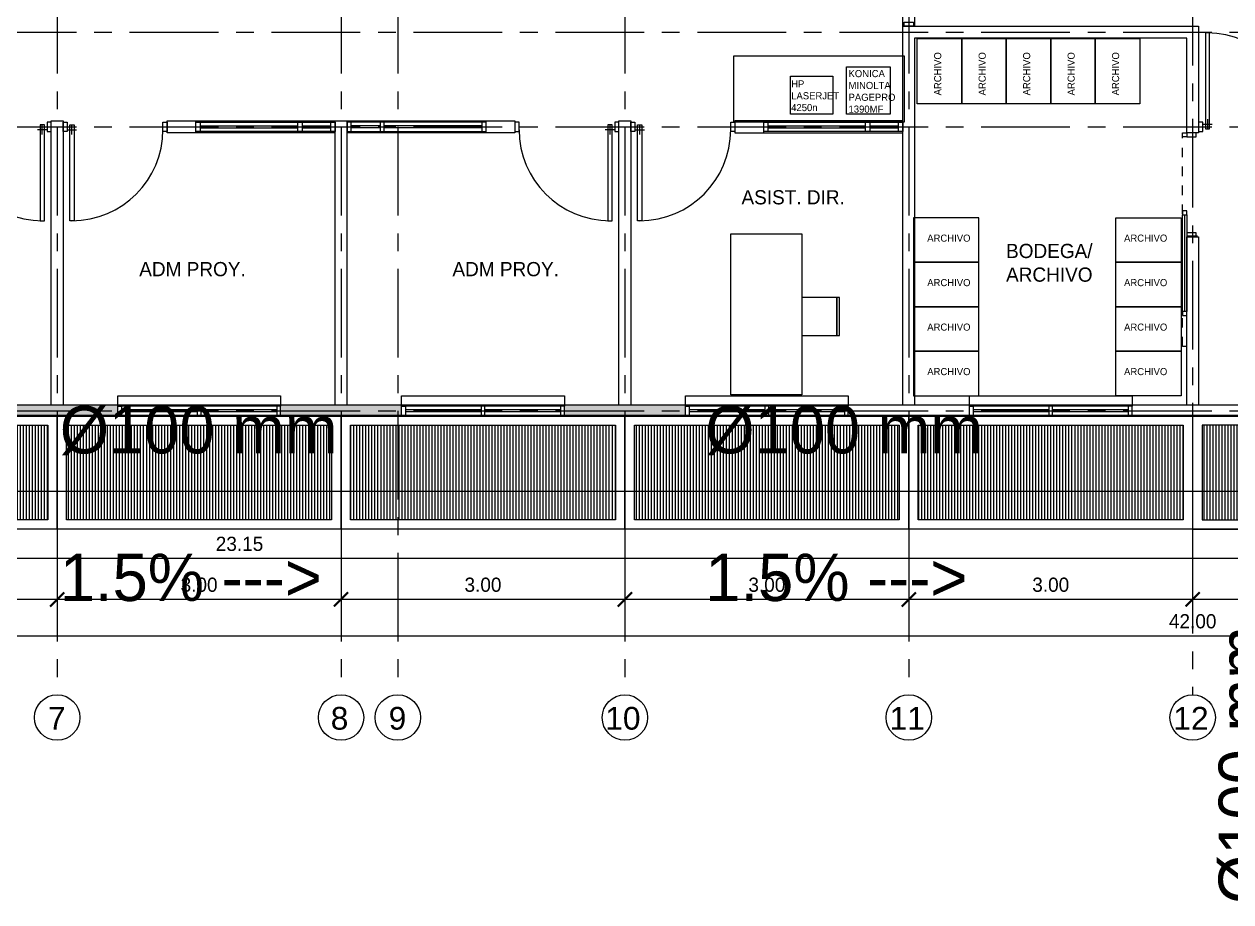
# Model space of a CAD drawing. Header units: millimetres. Extents: x 2 to 234, y 0 to 21.
# Drawn here: x 195.19 to 207.94, y 0.02 to 9.29 of the extents above; entities that cross this region are included whole.
import ezdxf

# ---------------------------------------------------------------- set-up
doc = ezdxf.new("R2010")
doc.units = ezdxf.units.MM
doc.header["$MEASUREMENT"] = 0
doc.header["$PDMODE"] = 3
doc.linetypes.add('CENTER', pattern=[2, 1.25, -0.25, 0.25, -0.25])
doc.linetypes.add('DASHED2', pattern=[0.375, 0.25, -0.125])
for name, color, linetype in [('A-COTAS', 252, 'Continuous'), ('A-EJES', 252, 'CENTER'), ('A-PLANTAS', 252, 'Continuous'), ('A-TEXTO', 252, 'Continuous')]:
    doc.layers.add(name, color=color, linetype=linetype)
doc.styles.add('EJES-ARQ$0$PL-EJES$0$R2', font='arial.ttf', dxfattribs={"height": 0.3})
doc.styles.add('T2-E75', font='GOTHIC.TTF', dxfattribs={"height": 0.15})
doc.styles.add('T8-E500', font='GOTHIC.TTF', dxfattribs={"height": 4})
doc.dimstyles.new('E75', dxfattribs={"dimtxt": 0.15, "dimasz": 0.15, "dimexe": 0.15, "dimexo": 0.075, "dimgap": 0.075, "dimtad": 1, "dimzin": 0, "dimdsep": 46, "dimtxsty": 'T2-E75', "dimblk": 'ARCHTICK', "dimcen": 0.15, "dimclrd": 252, "dimclre": 252, "dimclrt": 252, "dimadec": 0, "dimazin": 0, "dimtfac": 1, "dimtofl": 0, "dimtmove": 1, "dimatfit": 3, "dimfxl": 1, "dimtolj": 1, "dimtzin": 0, "dimarcsym": 0})
pattern_1 = [(90, (-3979.054977, -1923.915953), (-0.03175, 0), [])]

# ---------------------------------------------------------------- blocks, each defined once
blk = doc.blocks.new('A$C12CA0C20')
at = {"layer": 'A-PLANTAS'}
h = blk.add_hatch(dxfattribs=at)
h.set_pattern_fill('ANSI31', color=256, scale=0.01, angle=45)
h.set_pattern_definition(pattern_1)
h.paths.add_polyline_path([(22.15, 0.1), (22.15, 1.1), (19.35, 1.1), (19.35, 0.1)])
h.paths.add_polyline_path([(19.15, 0.1), (19.15, 1.1), (16.35, 1.1), (16.35, 0.1)])
h.paths.add_polyline_path([(16.15, 0.1), (16.15, 1.1), (13.35, 1.1), (13.35, 0.1)])
h.paths.add_polyline_path([(10.35, 1.1), (10.35, 0.1), (13.15, 0.1), (13.15, 1.1)])
h.paths.add_polyline_path([(7.35, 1.1), (7.35, 0.1), (10.15, 0.1), (10.15, 1.1)])
h.paths.add_polyline_path([(4.35, 1.1), (4.35, 0.1), (7.15, 0.1), (7.15, 1.1)])
h.paths.add_polyline_path([(1.3, 1.1), (1.3, 0.1), (4.15, 0.1), (4.15, 1.1)])
h.paths.add_polyline_path([(0.1, 0.1), (1.1, 0.1), (1.1, 1.1)])
h = blk.add_hatch(dxfattribs=at)
h.set_pattern_fill('ANSI31', color=256, scale=0.01, angle=45)
h.set_pattern_definition(pattern_1)
h.paths.add_polyline_path([(25.15, 0.1), (25.15, 1.1), (22.35, 1.1), (22.35, 0.1)])
h.paths.add_polyline_path([(28.15, 0.1), (28.15, 1.1), (25.35, 1.1), (25.35, 0.1)])
h.paths.add_polyline_path([(31.15, 0.1), (31.15, 1.1), (28.35, 1.1), (28.35, 0.1)])
h.paths.add_polyline_path([(31.35, 1.1), (31.35, 0.1), (34.15, 0.1), (34.15, 1.1)])
h.paths.add_polyline_path([(34.35, 1.1), (34.35, 0.1), (37.15, 0.1), (37.15, 1.1)])
h.paths.add_polyline_path([(37.35, 1.1), (37.35, 0.1), (40.15, 0.1), (40.15, 1.1)])
h.paths.add_polyline_path([(40.35, 1.1), (40.35, 0.1), (43.2, 0.1), (43.2, 1.1)])
h.paths.add_polyline_path([(43.4, 1.1), (43.4, 0.1), (44.4, 0.1)])
blk.add_lwpolyline([(0, 0), (0, 14.5), (44.5, 14.5), (44.5, 0), (0, 0)], dxfattribs=at)
for points in [[(1.2, 1.2), (1.2, 13.3), (43.3, 13.3), (43.3, 1.2)], [(10.25, 0), (7.25, 0), (7.25, 1.2), (10.25, 1.2)], [(13.25, 0), (10.25, 0), (10.25, 1.2), (13.25, 1.2)], [(16.25, 0), (13.25, 0), (13.25, 1.2), (16.25, 1.2)], [(19.25, 0), (16.25, 0), (16.25, 1.2), (19.25, 1.2)], [(22.25, 0), (19.25, 0), (19.25, 1.2), (22.25, 1.2)], [(22.25, 0), (25.25, 0), (25.25, 1.2), (22.25, 1.2)], [(10.15, 0.1), (7.35, 0.1), (7.35, 1.1), (10.15, 1.1)], [(13.15, 0.1), (10.35, 0.1), (10.35, 1.1), (13.15, 1.1)], [(16.15, 0.1), (13.35, 0.1), (13.35, 1.1), (16.15, 1.1)], [(19.15, 0.1), (16.35, 0.1), (16.35, 1.1), (19.15, 1.1)], [(22.15, 0.1), (19.35, 0.1), (19.35, 1.1), (22.15, 1.1)], [(22.35, 0.1), (25.15, 0.1), (25.15, 1.1), (22.35, 1.1)]]:
    blk.add_lwpolyline(points, close=True, dxfattribs=at)
blk = doc.blocks.new('_ArchTick')
at = {"color": 0, "linetype": 'ByBlock', "const_width": 0.15}
blk.add_lwpolyline([(-0.5, -0.5), (0.5, 0.5)], dxfattribs=at)
blk = doc.blocks.new('*D59')
at = {"layer": 'A-COTAS', "color": 252, "lineweight": -2, "transparency": 16777216}
for p, q in [((198.537, 5.081), (198.537, 3.064)), ((201.537, 5.081), (201.537, 3.064)), ((201.537, 3.214), (198.537, 3.214))]:
    blk.add_line(p, q, dxfattribs=at)
at = {"layer": 'Defpoints', "color": 0, "transparency": 16777216}
for p in [(198.537, 5.156), (201.537, 5.156), (198.537, 3.214)]:
    blk.add_point(p, dxfattribs=at)
at = {"layer": 'A-COTAS', "color": 252, "lineweight": -2, "transparency": 16777216, "xscale": 0.15, "yscale": 0.15, "zscale": 0.15, "rotation": 180}
blk.add_blockref('_ArchTick', (198.537, 3.214), dxfattribs=at)
at = {"layer": 'A-COTAS', "color": 252, "lineweight": -2, "transparency": 16777216, "xscale": 0.15, "yscale": 0.15, "zscale": 0.15}
blk.add_blockref('_ArchTick', (201.537, 3.214), dxfattribs=at)
at = {"layer": 'A-COTAS', "color": 252, "transparency": 16777216, "insert": (200.037, 3.368), "char_height": 0.15, "attachment_point": 5, "style": 'T2-E75'}
blk.add_mtext('\\A1;3.00', dxfattribs=at)
blk = doc.blocks.new('*D61')
at = {"layer": 'A-COTAS', "color": 252, "lineweight": -2, "transparency": 16777216}
for p, q in [((207.537, 5.081), (207.537, 3.064)), ((210.537, 5.081), (210.537, 3.064)), ((210.537, 3.214), (207.537, 3.214))]:
    blk.add_line(p, q, dxfattribs=at)
at = {"layer": 'Defpoints', "color": 0, "transparency": 16777216}
for p in [(207.537, 5.156), (210.537, 5.156), (207.537, 3.214)]:
    blk.add_point(p, dxfattribs=at)
at = {"layer": 'A-COTAS', "color": 252, "lineweight": -2, "transparency": 16777216, "xscale": 0.15, "yscale": 0.15, "zscale": 0.15, "rotation": 180}
blk.add_blockref('_ArchTick', (207.537, 3.214), dxfattribs=at)
at = {"layer": 'A-COTAS', "color": 252, "lineweight": -2, "transparency": 16777216, "xscale": 0.15, "yscale": 0.15, "zscale": 0.15}
blk.add_blockref('_ArchTick', (210.537, 3.214), dxfattribs=at)
at = {"layer": 'A-COTAS', "color": 252, "transparency": 16777216, "insert": (209.037, 3.368), "char_height": 0.15, "attachment_point": 5, "style": 'T2-E75'}
blk.add_mtext('\\A1;3.00', dxfattribs=at)
blk = doc.blocks.new('*D62')
at = {"layer": 'A-COTAS', "color": 252, "lineweight": -2, "transparency": 16777216}
for p, q in [((195.537, 5.081), (195.537, 3.064)), ((198.537, 5.081), (198.537, 3.064)), ((198.537, 3.214), (195.537, 3.214))]:
    blk.add_line(p, q, dxfattribs=at)
at = {"layer": 'Defpoints', "color": 0, "transparency": 16777216}
for p in [(195.537, 5.156), (198.537, 5.156), (195.537, 3.214)]:
    blk.add_point(p, dxfattribs=at)
at = {"layer": 'A-COTAS', "color": 252, "lineweight": -2, "transparency": 16777216, "xscale": 0.15, "yscale": 0.15, "zscale": 0.15, "rotation": 180}
blk.add_blockref('_ArchTick', (195.537, 3.214), dxfattribs=at)
at = {"layer": 'A-COTAS', "color": 252, "lineweight": -2, "transparency": 16777216, "xscale": 0.15, "yscale": 0.15, "zscale": 0.15}
blk.add_blockref('_ArchTick', (198.537, 3.214), dxfattribs=at)
at = {"layer": 'A-COTAS', "color": 252, "transparency": 16777216, "insert": (197.037, 3.368), "char_height": 0.15, "attachment_point": 5, "style": 'T2-E75'}
blk.add_mtext('\\A1;3.00', dxfattribs=at)
blk = doc.blocks.new('*D64')
at = {"layer": 'A-COTAS', "color": 252, "lineweight": -2, "transparency": 16777216}
for p, q in [((204.537, 5.081), (204.537, 3.064)), ((207.537, 5.081), (207.537, 3.064)), ((207.537, 3.214), (204.537, 3.214))]:
    blk.add_line(p, q, dxfattribs=at)
at = {"layer": 'Defpoints', "color": 0, "transparency": 16777216}
for p in [(204.537, 5.156), (207.537, 5.156), (204.537, 3.214)]:
    blk.add_point(p, dxfattribs=at)
at = {"layer": 'A-COTAS', "color": 252, "lineweight": -2, "transparency": 16777216, "xscale": 0.15, "yscale": 0.15, "zscale": 0.15, "rotation": 180}
blk.add_blockref('_ArchTick', (204.537, 3.214), dxfattribs=at)
at = {"layer": 'A-COTAS', "color": 252, "lineweight": -2, "transparency": 16777216, "xscale": 0.15, "yscale": 0.15, "zscale": 0.15}
blk.add_blockref('_ArchTick', (207.537, 3.214), dxfattribs=at)
at = {"layer": 'A-COTAS', "color": 252, "transparency": 16777216, "insert": (206.037, 3.368), "char_height": 0.15, "attachment_point": 5, "style": 'T2-E75'}
blk.add_mtext('\\A1;3.00', dxfattribs=at)
blk = doc.blocks.new('*D67')
at = {"layer": 'A-COTAS', "color": 252, "lineweight": -2, "transparency": 16777216}
for p, q in [((201.537, 5.081), (201.537, 3.064)), ((204.537, 5.081), (204.537, 3.064)), ((204.537, 3.214), (201.537, 3.214))]:
    blk.add_line(p, q, dxfattribs=at)
at = {"layer": 'Defpoints', "color": 0, "transparency": 16777216}
for p in [(201.537, 5.156), (204.537, 5.156), (201.537, 3.214)]:
    blk.add_point(p, dxfattribs=at)
at = {"layer": 'A-COTAS', "color": 252, "lineweight": -2, "transparency": 16777216, "xscale": 0.15, "yscale": 0.15, "zscale": 0.15, "rotation": 180}
blk.add_blockref('_ArchTick', (201.537, 3.214), dxfattribs=at)
at = {"layer": 'A-COTAS', "color": 252, "lineweight": -2, "transparency": 16777216, "xscale": 0.15, "yscale": 0.15, "zscale": 0.15}
blk.add_blockref('_ArchTick', (204.537, 3.214), dxfattribs=at)
at = {"layer": 'A-COTAS', "color": 252, "transparency": 16777216, "insert": (203.037, 3.368), "char_height": 0.15, "attachment_point": 5, "style": 'T2-E75'}
blk.add_mtext('\\A1;3.00', dxfattribs=at)
blk = doc.blocks.new('*D69')
at = {"layer": 'A-COTAS', "color": 252, "lineweight": -2, "transparency": 16777216}
for p, q in [((192.537, 5.081), (192.537, 3.064)), ((195.537, 5.081), (195.537, 3.064)), ((195.537, 3.214), (192.537, 3.214))]:
    blk.add_line(p, q, dxfattribs=at)
at = {"layer": 'Defpoints', "color": 0, "transparency": 16777216}
for p in [(192.537, 5.156), (195.537, 5.156), (192.537, 3.214)]:
    blk.add_point(p, dxfattribs=at)
at = {"layer": 'A-COTAS', "color": 252, "lineweight": -2, "transparency": 16777216, "xscale": 0.15, "yscale": 0.15, "zscale": 0.15, "rotation": 180}
blk.add_blockref('_ArchTick', (192.537, 3.214), dxfattribs=at)
at = {"layer": 'A-COTAS', "color": 252, "lineweight": -2, "transparency": 16777216, "xscale": 0.15, "yscale": 0.15, "zscale": 0.15}
blk.add_blockref('_ArchTick', (195.537, 3.214), dxfattribs=at)
at = {"layer": 'A-COTAS', "color": 252, "transparency": 16777216, "insert": (194.037, 3.368), "char_height": 0.15, "attachment_point": 5, "style": 'T2-E75'}
blk.add_mtext('\\A1;3.00', dxfattribs=at)
blk = doc.blocks.new('*D78')
at = {"layer": 'A-COTAS', "color": 252, "lineweight": -2, "transparency": 16777216}
for p, q in [((186.537, 3.055), (186.537, 2.679)), ((228.537, 3.055), (228.537, 2.679)), ((186.537, 2.829), (228.537, 2.829))]:
    blk.add_line(p, q, dxfattribs=at)
at = {"layer": 'Defpoints', "color": 0, "transparency": 16777216}
for p in [(186.537, 3.13), (228.537, 3.13), (228.537, 2.829)]:
    blk.add_point(p, dxfattribs=at)
at = {"layer": 'A-COTAS', "color": 252, "lineweight": -2, "transparency": 16777216, "xscale": 0.15, "yscale": 0.15, "zscale": 0.15, "rotation": 180}
blk.add_blockref('_ArchTick', (186.537, 2.829), dxfattribs=at)
at = {"layer": 'A-COTAS', "color": 252, "lineweight": -2, "transparency": 16777216, "xscale": 0.15, "yscale": 0.15, "zscale": 0.15}
blk.add_blockref('_ArchTick', (228.537, 2.829), dxfattribs=at)
at = {"layer": 'A-COTAS', "color": 252, "transparency": 16777216, "insert": (207.537, 2.982), "char_height": 0.15, "attachment_point": 5, "style": 'T2-E75'}
blk.add_mtext('\\A1;42.00', dxfattribs=at)
blk = doc.blocks.new('A$C25FA49E9')
at = {"layer": 'A-PLANTAS'}
for p, q in [((2.27, 0), (0.59, 0)), ((2.27, 0.1), (0.63, 0.1))]:
    blk.add_line(p, q, dxfattribs=at)
for points in [[(0.63, 0.1), (0.59, 0.1), (0.59, 0), (0.63, 0), (0.63, 0.1)], [(1.425, 0.06), (0.63, 0.06)], [(1.425, 0.04), (0.63, 0.04)], [(1.43, 0.1), (1.47, 0.1), (1.47, 0), (1.43, 0), (1.43, 0.1)], [(2.27, 0.06), (1.475, 0.06)], [(2.27, 0.04), (1.475, 0.04)], [(2.27, 0.1), (2.31, 0.1), (2.31, 0), (2.27, 0), (2.27, 0.1)]]:
    blk.add_lwpolyline(points, dxfattribs=at)
blk = doc.blocks.new('A$C684121B6')
at = {"layer": 'A-PLANTAS'}
for points in [[(0.013, 0), (0.057, 0), (0.057, 0.1), (0.013, 0.1)], [(0.362, 0), (0.406, 0), (0.406, 0.1), (0.362, 0.1)], [(1.439, 0), (1.483, 0), (1.483, 0.1), (1.439, 0.1)]]:
    blk.add_lwpolyline(points, close=True, dxfattribs=at)
for points in [[(0.362, 0.1), (0.057, 0.1)], [(0.362, 0.06), (0.057, 0.06)], [(0.362, 0.04), (0.057, 0.04)], [(1.439, 0.1), (0.406, 0.1)], [(1.439, 0.06), (0.406, 0.06)], [(1.439, 0.04), (0.406, 0.04)], [(0.057, 0), (0.362, 0)], [(0.406, 0), (1.439, 0)]]:
    blk.add_lwpolyline(points, dxfattribs=at)
blk = doc.blocks.new('*D97')
at = {"layer": 'A-COTAS', "color": 252, "lineweight": -2, "transparency": 16777216}
for p, q in [((185.891, 4.278), (185.891, 3.497)), ((209.036, 4.278), (209.036, 3.497)), ((209.036, 3.647), (185.891, 3.647))]:
    blk.add_line(p, q, dxfattribs=at)
at = {"layer": 'Defpoints', "color": 0, "transparency": 16777216}
for p in [(185.891, 4.353), (209.036, 4.353), (185.891, 3.647)]:
    blk.add_point(p, dxfattribs=at)
at = {"layer": 'A-COTAS', "color": 252, "lineweight": -2, "transparency": 16777216, "xscale": 0.15, "yscale": 0.15, "zscale": 0.15, "rotation": 180}
blk.add_blockref('_ArchTick', (185.891, 3.647), dxfattribs=at)
at = {"layer": 'A-COTAS', "color": 252, "lineweight": -2, "transparency": 16777216, "xscale": 0.15, "yscale": 0.15, "zscale": 0.15}
blk.add_blockref('_ArchTick', (209.036, 3.647), dxfattribs=at)
at = {"layer": 'A-COTAS', "color": 252, "transparency": 16777216, "insert": (197.464, 3.8), "char_height": 0.15, "attachment_point": 5, "style": 'T2-E75'}
blk.add_mtext('\\A1;23.15', dxfattribs=at)

msp = doc.modelspace()

# ---------------------------------------------------------------- hatches: boundary and pattern name
at = {"layer": 'A-PLANTAS'}
h = msp.add_hatch(color=256, dxfattribs=at)
h.dxf.hatch_style = 1
h.paths.add_polyline_path([(186.597, 8.269), (186.477, 8.269), (186.477, 5.146), (187.177, 5.146), (187.177, 5.266), (186.597, 5.266)])
h.paths.add_polyline_path([(190.177, 5.266), (188.897, 5.266), (188.897, 5.146), (190.177, 5.146)])
h.paths.add_polyline_path([(193.177, 5.266), (191.897, 5.266), (191.897, 5.146), (193.177, 5.146)])
h.paths.add_polyline_path([(196.177, 5.266), (194.897, 5.266), (194.897, 5.146), (196.177, 5.146)])
h.paths.add_polyline_path([(199.177, 5.266), (197.897, 5.266), (197.897, 5.146), (199.177, 5.146)])
h.paths.add_polyline_path([(202.177, 5.266), (200.897, 5.266), (200.897, 5.146), (202.177, 5.146)])

# ---------------------------------------------------------------- linework, layer by layer
at = {"layer": 'A-COTAS', "color": 3}
msp.add_line((209.036, 4.353), (185.891, 4.353), dxfattribs=at)
at = {"layer": 'A-EJES', "ltscale": 0.75}
for p, q in [((195.537, 20.206), (195.537, 2.206)), ((198.537, 20.206), (198.537, 2.206)), ((199.137, 20.206), (199.137, 2.206)), ((201.537, 20.206), (201.537, 2.206)), ((204.537, 20.206), (204.537, 2.206)), ((207.537, 14.29), (207.537, 2.206)), ((182.803, 9.206), (233.519, 9.206)), ((182.803, 8.206), (233.519, 8.206)), ((182.803, 5.206), (233.519, 5.206))]:
    msp.add_line(p, q, dxfattribs=at)
at = {"layer": 'A-EJES', "linetype": 'Continuous', "ltscale": 0.75}
for centre in [(195.537, 1.966), (198.537, 1.966), (199.137, 1.966), (201.537, 1.966), (204.537, 1.966), (207.537, 1.966)]:
    msp.add_circle(centre, 0.24, dxfattribs=at)
at = {"layer": 'A-PLANTAS', "linetype": 'Continuous'}
for p, q in [((195.43, 8.176), (195.33, 8.176)), ((195.38, 8.126), (195.38, 8.226)), ((195.643, 8.176), (195.743, 8.176)), ((195.693, 8.126), (195.693, 8.226)), ((201.43, 8.176), (201.33, 8.176)), ((201.38, 8.126), (201.38, 8.226)), ((201.643, 8.176), (201.743, 8.176)), ((201.693, 8.126), (201.693, 8.226)), ((207.643, 8.236), (207.743, 8.236)), ((207.693, 8.286), (207.693, 8.186))]:
    msp.add_line(p, q, dxfattribs=at)
at = {"layer": 'A-PLANTAS'}
msp.add_line((207.452, 7.275), (207.452, 6.256), dxfattribs=at)
for points in [[(204.474, 5.266), (204.474, 10.046), (204.599, 10.046), (204.599, 9.269)], [(204.474, 9.144), (204.474, 9.269), (207.474, 9.269)], [(207.474, 9.269), (207.599, 9.269), (207.599, 8.144), (207.474, 8.144), (207.474, 9.144)], [(207.474, 9.144), (204.599, 9.144)], [(204.599, 9.144), (204.599, 5.266)], [(210.599, 5.146), (186.477, 5.146), (186.477, 8.269)], [(210.599, 5.266), (186.597, 5.266), (186.597, 8.269)], [(195.474, 5.266), (195.474, 8.269), (195.599, 8.269), (195.599, 5.266)], [(198.474, 8.144), (196.699, 8.144), (196.699, 8.269), (200.374, 8.269), (200.374, 8.144), (198.599, 8.144)], [(197.004, 8.144), (197.004, 8.269)], [(197.004, 8.144), (197.004, 8.269)], [(198.474, 5.266), (198.474, 8.269), (198.599, 8.269), (198.599, 5.266)], [(200.069, 8.144), (200.069, 8.269)], [(201.474, 5.266), (201.474, 8.269), (201.599, 8.269), (201.599, 5.266)], [(203.004, 8.144), (203.004, 8.269)], [(207.474, 5.266), (207.474, 7.044), (207.599, 7.044), (207.599, 5.266)], [(207.487, 7.056), (207.587, 7.056)], [(196.177, 5.266), (196.177, 5.366), (197.897, 5.366), (197.897, 5.256)], [(199.177, 5.266), (199.177, 5.366), (200.897, 5.366), (200.897, 5.256)], [(202.177, 5.266), (202.177, 5.366), (203.897, 5.366), (203.897, 5.256)], [(205.177, 5.266), (205.177, 5.366), (206.897, 5.366), (206.897, 5.256)], [(196.177, 5.146), (196.177, 5.266)], [(197.897, 5.146), (197.897, 5.266)], [(199.177, 5.146), (199.177, 5.266)], [(200.897, 5.146), (200.897, 5.266)], [(202.177, 5.146), (202.177, 5.266)], [(203.897, 5.146), (203.897, 5.266)], [(205.177, 5.146), (205.177, 5.266)], [(206.897, 5.146), (206.897, 5.266)]]:
    msp.add_lwpolyline(points, dxfattribs=at)
for points in [[(204.587, 9.313), (204.587, 9.269), (204.487, 9.269), (204.487, 9.313)], [(205.097, 9.14), (205.097, 8.45), (204.627, 8.45), (204.627, 9.14)], [(205.567, 9.14), (205.567, 8.45), (205.097, 8.45), (205.097, 9.14)], [(206.037, 9.14), (206.037, 8.45), (205.567, 8.45), (205.567, 9.14)], [(206.507, 9.14), (206.507, 8.45), (206.037, 8.45), (206.037, 9.14)], [(206.977, 9.14), (206.977, 8.45), (206.507, 8.45), (206.507, 9.14)], [(204.487, 8.256), (202.687, 8.256), (202.687, 8.956), (204.487, 8.956)], [(204.34, 8.339), (203.88, 8.339), (203.88, 8.839), (204.34, 8.839)], [(203.736, 8.341), (203.286, 8.341), (203.286, 8.741), (203.736, 8.741)], [(196.655, 8.256), (196.699, 8.256), (196.699, 8.156), (196.655, 8.156)], [(200.418, 8.256), (200.374, 8.256), (200.374, 8.156), (200.418, 8.156)], [(201.474, 8.256), (201.43, 8.256), (201.43, 8.156), (201.474, 8.156)], [(201.599, 8.256), (201.643, 8.256), (201.643, 8.156), (201.599, 8.156)], [(202.655, 8.256), (202.699, 8.256), (202.699, 8.156), (202.655, 8.156)], [(202.699, 8.144), (204.474, 8.144), (204.474, 8.269), (202.699, 8.269)], [(207.599, 8.156), (207.643, 8.156), (207.643, 8.256), (207.599, 8.256)], [(207.43, 8.144), (207.474, 8.144), (207.474, 8.1), (207.43, 8.1)], [(207.474, 8.144), (207.474, 8.1), (207.574, 8.1), (207.574, 8.144)], [(207.474, 7.275), (207.474, 6.256), (207.43, 6.256), (207.43, 7.275)], [(205.277, 7.246), (204.587, 7.246), (204.587, 6.776), (205.277, 6.776)], [(206.725, 7.246), (207.415, 7.246), (207.415, 6.776), (206.725, 6.776)], [(202.655, 7.076), (203.405, 7.076), (203.405, 5.376), (202.655, 5.376)], [(207.474, 7.088), (207.474, 7.044), (207.574, 7.044), (207.574, 7.088)], [(205.277, 6.776), (204.587, 6.776), (204.587, 6.306), (205.277, 6.306)], [(206.725, 6.776), (207.415, 6.776), (207.415, 6.306), (206.725, 6.306)], [(203.405, 6.403), (203.405, 6.003), (203.775, 6.003), (203.775, 6.403)], [(203.775, 6.403), (203.775, 6.003), (203.805, 6.003), (203.805, 6.403)], [(205.277, 6.306), (204.587, 6.306), (204.587, 5.836), (205.277, 5.836)], [(206.725, 6.306), (207.415, 6.306), (207.415, 5.836), (206.725, 5.836)], [(205.277, 5.836), (204.587, 5.836), (204.587, 5.366), (205.277, 5.366)], [(206.725, 5.836), (207.415, 5.836), (207.415, 5.366), (206.725, 5.366)]]:
    msp.add_lwpolyline(points, close=True, dxfattribs=at)
at = {"layer": 'A-PLANTAS', "linetype": 'Continuous'}
for points in [[(207.671, 9.198), (207.671, 8.186), (207.715, 8.186), (207.715, 9.198)], [(195.402, 7.214), (195.402, 8.226), (195.358, 8.226), (195.358, 7.214)], [(195.474, 8.256), (195.43, 8.256), (195.43, 8.156), (195.474, 8.156)], [(195.599, 8.256), (195.643, 8.256), (195.643, 8.156), (195.599, 8.156)], [(195.671, 7.214), (195.671, 8.226), (195.715, 8.226), (195.715, 7.214)], [(201.402, 7.214), (201.402, 8.226), (201.358, 8.226), (201.358, 7.214)], [(201.671, 7.214), (201.671, 8.226), (201.715, 8.226), (201.715, 7.214)], [(207.474, 7.275), (207.474, 7.319), (207.43, 7.319), (207.43, 7.275)], [(207.474, 6.212), (207.474, 6.256), (207.43, 6.256), (207.43, 6.212)]]:
    msp.add_lwpolyline(points, close=True, dxfattribs=at)
at = {"layer": 'A-PLANTAS', "linetype": 'DASHED2', "ltscale": 0.3}
msp.add_lwpolyline([(207.474, 5.886), (207.43, 5.886), (207.43, 8.1)], dxfattribs=at)
at = {"layer": 'A-PLANTAS', "linetype": 'Continuous'}
for centre, start, end in [((207.693, 8.236), 0, 90), ((195.38, 8.176), 180, 270), ((195.693, 8.176), 270, 0), ((201.38, 8.176), 180, 270), ((201.693, 8.176), 270, 0)]:
    msp.add_arc(centre, 0.962, start, end, dxfattribs=at)

# ---------------------------------------------------------------- block references
at = {"layer": 'A-PLANTAS'}
for name, p in [('A$C12CA0C20', (185.287, 3.956)), ('A$C684121B6', (198.587, 8.156))]:
    msp.add_blockref(name, p, dxfattribs=at)
at = {"layer": 'A-PLANTAS', "xscale": -1}
for p in [(198.487, 8.156), (204.487, 8.156)]:
    msp.add_blockref('A$C684121B6', p, dxfattribs=at)
at = {"layer": 'A-PLANTAS', "xscale": -1, "rotation": 180}
for p in [(195.587, 5.256), (198.587, 5.256), (201.587, 5.256), (204.587, 5.256)]:
    msp.add_blockref('A$C25FA49E9', p, dxfattribs=at)

# ---------------------------------------------------------------- texts
at = {"layer": 'A-COTAS', "color": 3, "char_height": 0.5, "attachment_point": 1, "style": 'T8-E500'}
for s, width, insert in [('%%C100 mm', 3.41374, (195.565, 5.256)), ('%%C100 mm', 3.69485, (202.387, 5.256)), ('1.5% --->', 3.41374, (195.565, 3.697)), ('1.5% --->', 3.69485, (202.387, 3.697))]:
    msp.add_mtext_dynamic_manual_height_columns(s, width=width, gutter_width=20, heights=[0], dxfattribs=dict(at, insert=insert))
at = {"layer": 'A-COTAS', "color": 3, "insert": (207.811, -0.004), "char_height": 0.5, "attachment_point": 1, "rotation": 90, "style": 'T8-E500'}
msp.add_mtext_dynamic_manual_height_columns('%%C100 mm', width=3.43787, gutter_width=20, heights=[0], dxfattribs=at)
at = {"layer": 'A-EJES', "linetype": 'Continuous', "ltscale": 0.75, "style": 'EJES-ARQ$0$PL-EJES$0$R2'}
for s, p in [('7', (195.44, 1.838)), ('8', (198.428, 1.838)), ('9', (199.04, 1.838)), ('10', (201.329, 1.838)), ('11', (204.333, 1.838)), ('12', (207.333, 1.838))]:
    msp.add_text(s, height=0.24, dxfattribs=at).set_placement(p)
at = {"layer": 'A-PLANTAS', "char_height": 0.075, "attachment_point": 1, "rotation": 90, "style": 'T2-E75'}
for insert in [(204.805, 8.538), (205.275, 8.538), (205.745, 8.538), (206.215, 8.538), (206.685, 8.538)]:
    msp.add_mtext_dynamic_manual_height_columns('ARCHIVO', width=1.41676, gutter_width=0.75, heights=[0], dxfattribs=dict(at, insert=insert))
at = {"layer": 'A-PLANTAS', "char_height": 0.075, "style": 'T2-E75'}
for s, width, insert, attachment_point in [('KONICA MINOLTA PAGEPRO 1390MF', 0.34268, (203.9, 8.806), 1), ('HP LASERJET 4250n', 0.34268, (203.294, 8.697), 1), ('ARCHIVO', 1.41676, (205.189, 7.068), 3), ('ARCHIVO', 1.41676, (206.812, 7.068), 1), ('ARCHIVO', 1.41676, (205.189, 6.598), 3), ('ARCHIVO', 1.41676, (206.812, 6.598), 1), ('ARCHIVO', 1.41676, (205.189, 6.128), 3), ('ARCHIVO', 1.41676, (206.812, 6.128), 1), ('ARCHIVO', 1.41676, (205.189, 5.658), 3), ('ARCHIVO', 1.41676, (206.812, 5.658), 1)]:
    msp.add_mtext_dynamic_manual_height_columns(s, width=width, gutter_width=0.75, heights=[0], dxfattribs=dict(at, insert=insert, attachment_point=attachment_point))
at = {"layer": 'A-TEXTO', "char_height": 0.15, "attachment_point": 2, "style": 'T2-E75'}
for s, width, insert in [('ASIST. DIR.', 1.98378, (203.315, 7.537)), ('BODEGA/\\PARCHIVO', 4.1391, (206.022, 6.97)), ('ADM PROY.', 4.1391, (196.967, 6.778)), ('ADM PROY.', 4.1391, (200.277, 6.778))]:
    msp.add_mtext_dynamic_manual_height_columns(s, width=width, gutter_width=0.75, heights=[0], dxfattribs=dict(at, insert=insert))

# ---------------------------------------------------------------- dimensions: what is measured, and where the dimension line sits
at = {"layer": 'A-COTAS'}
for base, p1, p2, picture, middle in [((192.537, 3.214), (195.537, 5.156), (192.537, 5.156), '*D69', (194.037, 3.368)), ((195.537, 3.214), (198.537, 5.156), (195.537, 5.156), '*D62', (197.037, 3.368)), ((198.537, 3.214), (201.537, 5.156), (198.537, 5.156), '*D59', (200.037, 3.368)), ((201.537, 3.214), (204.537, 5.156), (201.537, 5.156), '*D67', (203.037, 3.368)), ((204.537, 3.214), (207.537, 5.156), (204.537, 5.156), '*D64', (206.037, 3.368)), ((207.537, 3.214), (210.537, 5.156), (207.537, 5.156), '*D61', (209.037, 3.368)), ((228.537, 2.829), (186.537, 3.13), (228.537, 3.13), '*D78', (207.537, 2.982))]:
    dim = msp.add_linear_dim(base=base, p1=p1, p2=p2, dimstyle='E75', dxfattribs=at)
    dim.commit()
    dim.dimension.update_dxf_attribs({"geometry": picture, "text_midpoint": middle})
at = {"layer": 'A-COTAS', "color": 5}
dim = msp.add_linear_dim(base=(185.8911, 3.6465), p1=(209.0362, 4.3533), p2=(185.8911, 4.3533), dimstyle='E75', dxfattribs=at)
dim.commit()
dim.dimension.update_dxf_attribs({"geometry": '*D97', "text_midpoint": (197.4637, 3.8003)})

doc.saveas('drawing.dxf')
